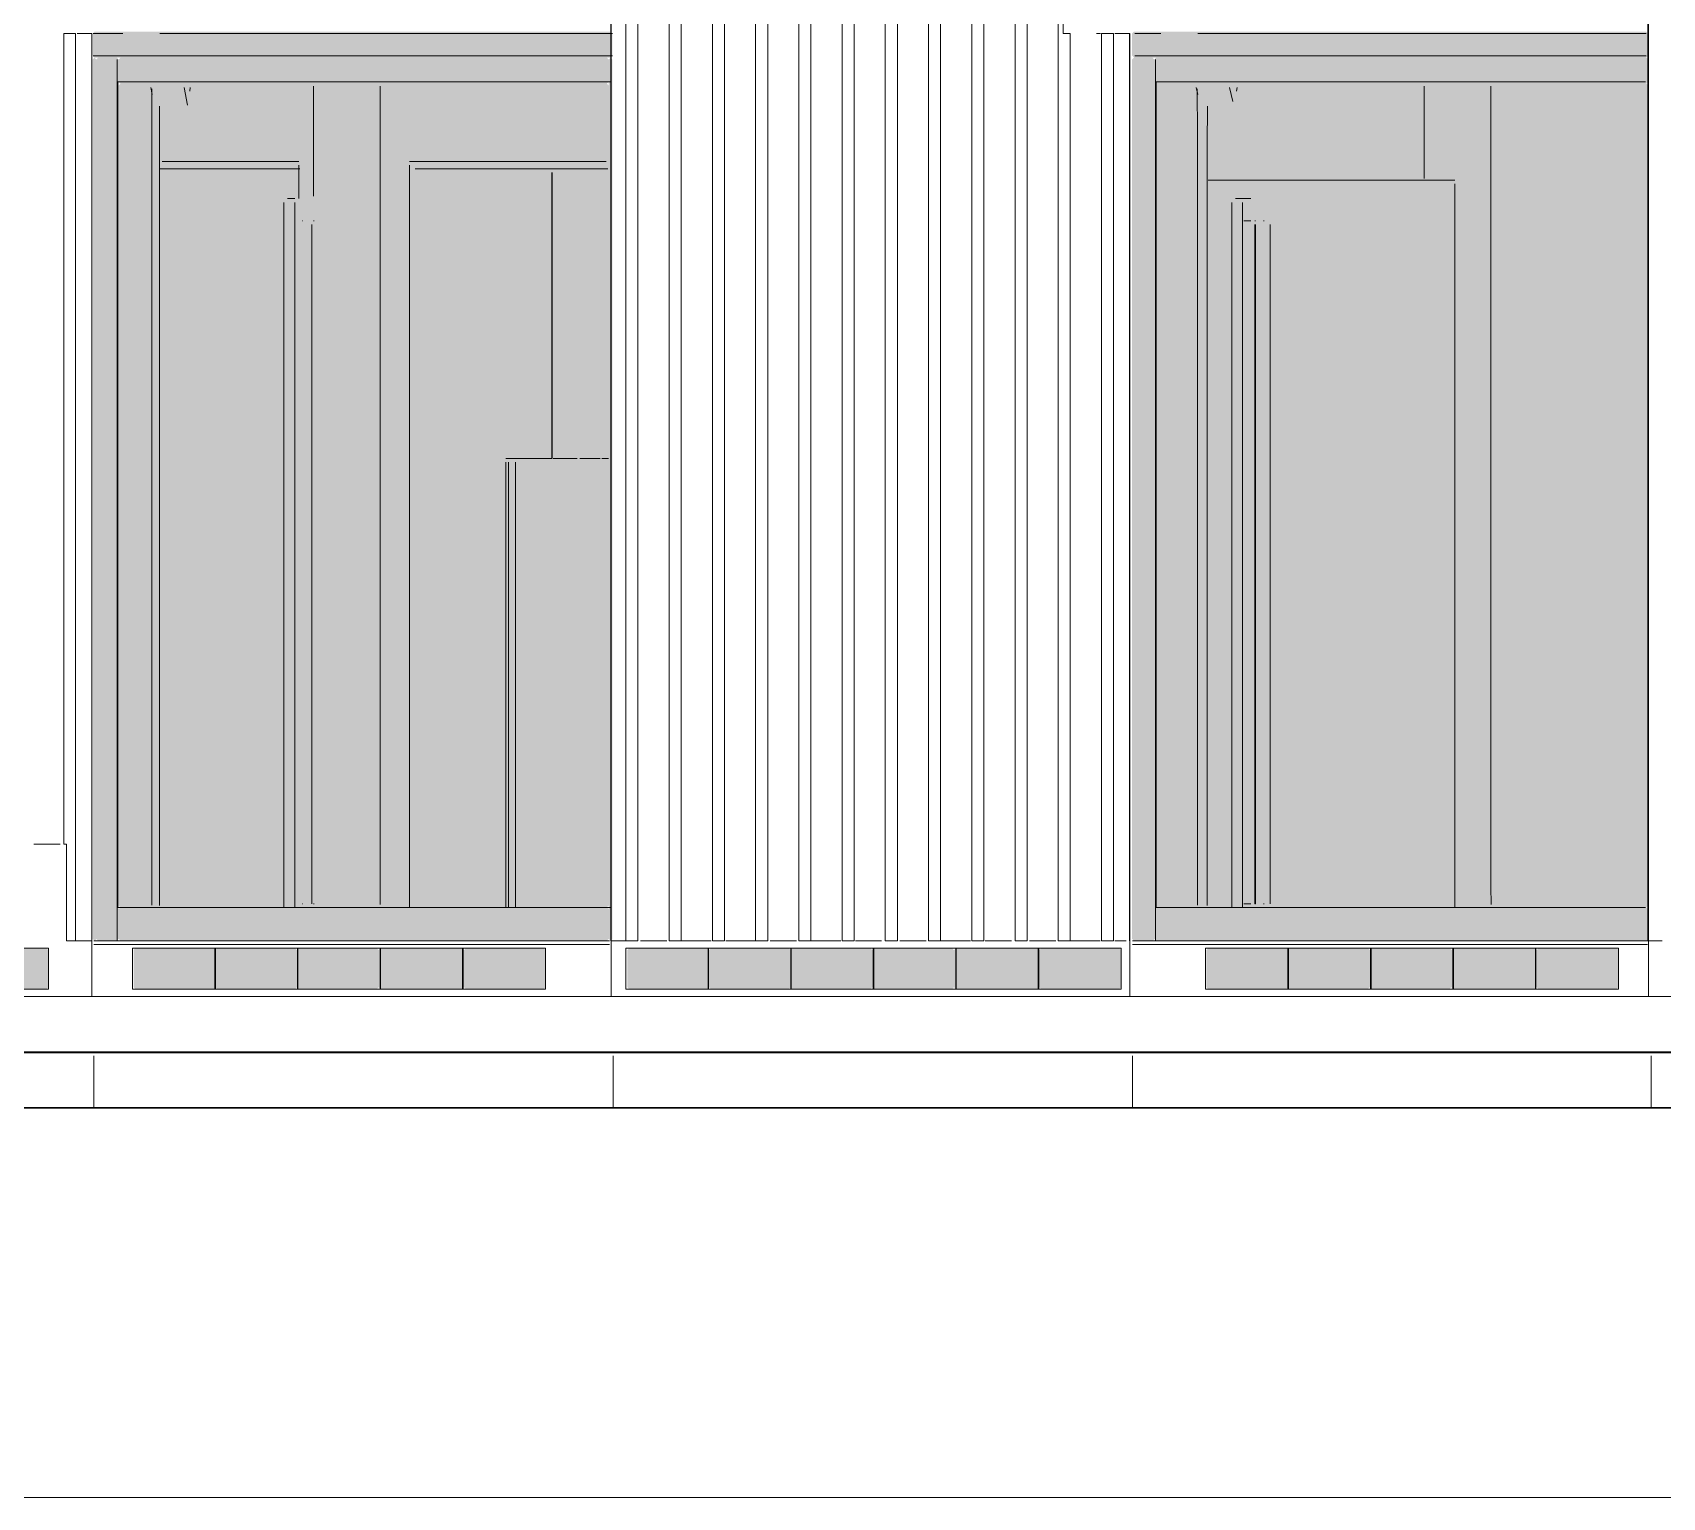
# Model space of a CAD drawing. Header units: millimetres. Extents: x 0 to 84100, y 0 to 59400.
# Drawn here: x 48612 to 53003, y 45447 to 49394 of the extents above; entities that cross this region are included whole.
import ezdxf

# ---------------------------------------------------------------- set-up
doc = ezdxf.new("R2010")
doc.units = ezdxf.units.MM
for name, color, linetype, lineweight in [('01_切断（構造・壁）', 7, 'Continuous', 35), ('09_立面の外形', 7, 'Continuous', 30), ('10_見えがかり', 7, 'Continuous', 13), ('12_見えがかり（ガラス）', 5, 'Continuous', 9), ('50_寸法', 3, 'Continuous', 9)]:
    doc.layers.add(name, color=color, linetype=linetype, lineweight=lineweight)

msp = doc.modelspace()

# ---------------------------------------------------------------- hatches: boundary and pattern name
at = {"layer": '10_見えがかり', "true_color": 0xe9dcc4}
for points in [[(50174.3, 49391.6), (50174.3, 49331.6), (50169.3, 49326.6), (48779.3, 49326.6), (48774.3, 49331.6), (48774.3, 49391.6), (48779.3, 49396.6), (48859.3, 49396.6), (48959.3, 49396.6), (50169.3, 49396.6)], [(52964.3, 49391.6), (52964.3, 49331.6), (52959.3, 49326.6), (51579.3, 49326.6), (51574.3, 49331.6), (51574.3, 49391.6), (51579.3, 49396.6), (51649.3, 49396.6), (51749.3, 49396.6), (52959.3, 49396.6)], [(48779.3, 46946.6), (48774.3, 46951.6), (48774.3, 49321.6), (48779.3, 49326.6), (48784.3, 49321.6), (48784.3, 46951.6)], [(48844.3, 49321.6), (48844.3, 49251.6), (48844.3, 47041.6), (48844.3, 46951.6), (48839.3, 46946.6), (48789.3, 46946.6), (48784.3, 46951.6), (48784.3, 49321.6), (48789.3, 49326.6), (48839.3, 49326.6)], [(50164.3, 49321.6), (50164.3, 49261.6), (50159.3, 49256.6), (48849.3, 49256.6), (48844.3, 49261.6), (48844.3, 49321.6), (48849.3, 49326.6), (50159.3, 49326.6)], [(50174.3, 49321.6), (50174.3, 46951.6), (50169.3, 46946.6), (50164.3, 46951.6), (50164.3, 47041.6), (50164.3, 49251.6), (50164.3, 49321.6), (50169.3, 49326.6)], [(51634.3, 49321.6), (51634.3, 49261.6), (51639.3, 49256.6), (51634.3, 49251.6), (51634.3, 47041.6), (51639.3, 47036.6), (51634.3, 47031.6), (51634.3, 46951.6), (51629.3, 46946.6), (51579.3, 46946.6), (51574.3, 46951.6), (51574.3, 49321.6), (51579.3, 49326.6), (51629.3, 49326.6)], [(52964.3, 49321.6), (52964.3, 49261.6), (52959.3, 49256.6), (51639.3, 49256.6), (51634.3, 49261.6), (51634.3, 49321.6), (51639.3, 49326.6), (52959.3, 49326.6)], [(50164.3, 47031.6), (50164.3, 46951.6), (50159.3, 46946.6), (48849.3, 46946.6), (48844.3, 46951.6), (48844.3, 47031.6), (48849.3, 47036.6), (50159.3, 47036.6)], [(52964.3, 47031.6), (52964.3, 46951.6), (52959.3, 46946.6), (51639.3, 46946.6), (51634.3, 46951.6), (51634.3, 47031.6), (51639.3, 47036.6), (52959.3, 47036.6)], [(48654.3, 46921.6), (48654.3, 46821.6), (48649.3, 46816.6), (48439.3, 46816.6), (48434.3, 46821.6), (48434.3, 46921.6), (48439.3, 46926.6), (48649.3, 46926.6)], [(49104.3, 46921.6), (49104.3, 46821.6), (49099.3, 46816.6), (48889.3, 46816.6), (48884.3, 46821.6), (48884.3, 46921.6), (48889.3, 46926.6), (49099.3, 46926.6)], [(49324.3, 46921.6), (49324.3, 46821.6), (49319.3, 46816.6), (49109.3, 46816.6), (49104.3, 46821.6), (49104.3, 46921.6), (49109.3, 46926.6), (49319.3, 46926.6)], [(49544.3, 46921.6), (49544.3, 46821.6), (49539.3, 46816.6), (49329.3, 46816.6), (49324.3, 46821.6), (49324.3, 46921.6), (49329.3, 46926.6), (49539.3, 46926.6)], [(49774.3, 46921.6), (49774.3, 46821.6), (49769.3, 46816.6), (49549.3, 46816.6), (49544.3, 46821.6), (49544.3, 46921.6), (49549.3, 46926.6), (49769.3, 46926.6)], [(49994.3, 46921.6), (49994.3, 46821.6), (49989.3, 46816.6), (49779.3, 46816.6), (49774.3, 46821.6), (49774.3, 46921.6), (49779.3, 46926.6), (49989.3, 46926.6)], [(50434.3, 46921.6), (50434.3, 46821.6), (50429.3, 46816.6), (50219.3, 46816.6), (50214.3, 46821.6), (50214.3, 46921.6), (50219.3, 46926.6), (50429.3, 46926.6)], [(50654.3, 46921.6), (50654.3, 46821.6), (50649.3, 46816.6), (50439.3, 46816.6), (50434.3, 46821.6), (50434.3, 46921.6), (50439.3, 46926.6), (50649.3, 46926.6)], [(50874.3, 46921.6), (50874.3, 46821.6), (50869.3, 46816.6), (50659.3, 46816.6), (50654.3, 46821.6), (50654.3, 46921.6), (50659.3, 46926.6), (50869.3, 46926.6)], [(51094.3, 46921.6), (51094.3, 46821.6), (51089.3, 46816.6), (50879.3, 46816.6), (50874.3, 46821.6), (50874.3, 46921.6), (50879.3, 46926.6), (51089.3, 46926.6)], [(51324.3, 46921.6), (51324.3, 46821.6), (51319.3, 46816.6), (51099.3, 46816.6), (51094.3, 46821.6), (51094.3, 46921.6), (51099.3, 46926.6), (51319.3, 46926.6)], [(51544.3, 46921.6), (51544.3, 46821.6), (51539.3, 46816.6), (51329.3, 46816.6), (51324.3, 46821.6), (51324.3, 46921.6), (51329.3, 46926.6), (51539.3, 46926.6)], [(51994.3, 46921.6), (51994.3, 46821.6), (51989.3, 46816.6), (51779.3, 46816.6), (51774.3, 46821.6), (51774.3, 46921.6), (51779.3, 46926.6), (51989.3, 46926.6)], [(52214.3, 46921.6), (52214.3, 46821.6), (52209.3, 46816.6), (51999.3, 46816.6), (51994.3, 46821.6), (51994.3, 46921.6), (51999.3, 46926.6), (52209.3, 46926.6)], [(52434.3, 46921.6), (52434.3, 46821.6), (52429.3, 46816.6), (52219.3, 46816.6), (52214.3, 46821.6), (52214.3, 46921.6), (52219.3, 46926.6), (52429.3, 46926.6)], [(52664.3, 46921.6), (52664.3, 46821.6), (52659.3, 46816.6), (52439.3, 46816.6), (52434.3, 46821.6), (52434.3, 46921.6), (52439.3, 46926.6), (52659.3, 46926.6)], [(52884.3, 46921.6), (52884.3, 46821.6), (52879.3, 46816.6), (52669.3, 46816.6), (52664.3, 46821.6), (52664.3, 46921.6), (52669.3, 46926.6), (52879.3, 46926.6)]]:
    msp.add_hatch(color=8, dxfattribs=at).paths.add_polyline_path(points)
at = {"layer": '12_見えがかり（ガラス）', "true_color": 0xdce9f2}
for points in [[(50159.3, 49256.6), (50164.3, 49251.6), (50164.3, 47041.6), (50159.3, 47036.6), (48849.3, 47036.6), (48844.3, 47041.6), (48844.3, 49251.6), (48849.3, 49256.6)], [(52959.3, 49256.6), (52964.3, 49251.6), (52964.3, 47041.6), (52959.3, 47036.6), (51639.3, 47036.6), (51634.3, 47041.6), (51634.3, 49251.6), (51639.3, 49256.6)]]:
    msp.add_hatch(color=8, dxfattribs=at).paths.add_polyline_path(points)

# ---------------------------------------------------------------- linework, layer by layer
at = {"layer": '01_切断（構造・壁）'}
msp.add_lwpolyline([(3834.3, 46646.6), (76265.7, 46646.6)], dxfattribs=at)
at = {"layer": '09_立面の外形'}
msp.add_lwpolyline([(67527.7, 46496.6), (10808.1, 46496.6)], dxfattribs=at)
at = {"layer": '10_見えがかり'}
for points in [[(50169.9, 49570.8), (50169.9, 46946.6)], [(50170.7, 46796.6), (50170.7, 49570.8)], [(50170.7, 49570.8), (50170.7, 46946.6)], [(50243.1, 49591.1), (50243.1, 46946.6), (50210.5, 46946.6), (50210.5, 49588.7)], [(50359.5, 49591.6), (50359.5, 46946.6), (50327, 46946.6), (50327, 49591.4)], [(50476, 49590), (50476, 46946.6), (50443.4, 46946.6), (50443.4, 49590.3)], [(50592.5, 49591.2), (50592.5, 46946.6), (50559.9, 46946.6), (50559.9, 49588.2)], [(50708.9, 49588.1), (50708.9, 46946.6), (50676.4, 46946.6), (50676.4, 49591.3)], [(50825.4, 49590.3), (50825.4, 46946.6), (50792.8, 46946.6), (50792.8, 49590.1)], [(50941.9, 49591.3), (50941.9, 46946.6), (50909.3, 46946.6), (50909.3, 49591.6)], [(51058.3, 49588.5), (51058.3, 46946.6), (51025.8, 46946.6), (51025.8, 49591.1)], [(51174.8, 49590.5), (51174.8, 46946.6), (51142.2, 46946.6), (51142.2, 49589.8)], [(51291.3, 49591.4), (51291.3, 46946.6), (51258.7, 46946.6), (51258.7, 49591.5)], [(52963.7, 49570.8), (52963.7, 46946.6)], [(52964.8, 46796.6), (52964.8, 49570.8)], [(52964.8, 49570.8), (52964.8, 46946.6)], [(51388.8, 49418.2), (51388.8, 49391.6), (51407.7, 49391.6), (51407.7, 46946.6), (51405.1, 46946.6), (51377.8, 46946.6), (51375.2, 46946.6), (51375.2, 49421)], [(48703.8, 47206.6), (48696.3, 47206.6), (48696.3, 49391.6), (48728.2, 49391.6), (48728.2, 46946.6), (48703.8, 46946.6), (48703.8, 47206.6)], [(48771.5, 49391.6), (48732, 49391.6)], [(48772.2, 49391.6), (48732.6, 49391.6)], [(48772.2, 49391.6), (48732.6, 49391.6)], [(48771.5, 46946.6), (48771.5, 49391.6)], [(48772.2, 46796.6), (48772.2, 49391.6)], [(48772.2, 46946.6), (48772.2, 49391.6)], [(48855.2, 49391.6), (48775.2, 49391.6)], [(50174, 49391.6), (48955.1, 49391.6)], [(51488.1, 49391.6), (51478.1, 49391.6)], [(51488.9, 49391.6), (51479, 49391.6)], [(51488.9, 49391.6), (51479, 49391.6)], [(51491.6, 49391.6), (51524.2, 49391.6), (51524.2, 46946.6), (51491.6, 46946.6), (51491.6, 49391.6)], [(51567.5, 49391.6), (51527.8, 49391.6)], [(51568.3, 49391.6), (51528.6, 49391.6)], [(51568.3, 49391.6), (51528.6, 49391.6)], [(51567.5, 49391.6), (51567.5, 46946.6)], [(51568.3, 46796.6), (51568.3, 49391.6)], [(51568.3, 46946.6), (51568.3, 49391.6)], [(51651.2, 49391.6), (51581.4, 49391.6)], [(52958.8, 49391.6), (51751.1, 49391.6)], [(50174, 49331.6), (48775.2, 49331.6)], [(48839.8, 46946.6), (48839.8, 49321.6)], [(48839.9, 49321.6), (48839.9, 49261.6)], [(52958.8, 49331.6), (51581.4, 49331.6)], [(51637.2, 49321.6), (51637.2, 49261.6)], [(51637.2, 46946.6), (51637.2, 49321.6)], [(50159, 49261.6), (48849.8, 49261.6)], [(52955.1, 49261.6), (51637.2, 49261.6)], [(48930.8, 49246.1), (48934.3, 49227)], [(48933.1, 49242.7), (48933.8, 49119.9)], [(49020.7, 49246.1), (49029.4, 49198.5)], [(49035.5, 49236.5), (49037, 49246)], [(49368.6, 49250), (49368.6, 49096.6)], [(49548.4, 49250), (49548.4, 49096.6)], [(51746.5, 49246.1), (51750.9, 49227)], [(51749.4, 49242.7), (51750.3, 49119.9)], [(51836.3, 49246.1), (51845.2, 49208)], [(51855.3, 49236.5), (51857.2, 49246)], [(52360.6, 49250), (52360.6, 49096.6)], [(52540.2, 49250), (52540.2, 49096.6)], [(48954.3, 49091), (48954.6, 49195.4)], [(51776.6, 49091), (51777.1, 49195.4)], [(48933.8, 49119.9), (48933.8, 48977)], [(48954.3, 48948.1), (48954.3, 49091)], [(49368.6, 49096.6), (49368.6, 48952.8)], [(49548.4, 49096.6), (49548.4, 48914.4)], [(51750.3, 49119.9), (51750.3, 48977)], [(51776.6, 48948.1), (51776.6, 49091)], [(52360.6, 49096.6), (52360.6, 49000.7)], [(52540.2, 49096.6), (52540.2, 48914.4)], [(48960.9, 49046.6), (49329.8, 49046.6)], [(49627.7, 49046.6), (50157.7, 49046.6)], [(49332.4, 49026.6), (48955, 49026.6)], [(49331.3, 49026.6), (48963.8, 49026.6)], [(49329.8, 48946.6), (49329.8, 49036.6)], [(49332.4, 49026.6), (49331.3, 49026.6)], [(49627.7, 47036.6), (49627.7, 49036.6)], [(49642.7, 49026.6), (50012.6, 49026.6)], [(49644.2, 49026.6), (50014.1, 49026.6)], [(50012.2, 49026.6), (50010.7, 49026.6)], [(50010.7, 49026.6), (50160.7, 49026.6)], [(50010.7, 49016.6), (50010.7, 48246.6)], [(50012.2, 49026.6), (50162.1, 49026.6)], [(50012.2, 49016.6), (50012.2, 48246.6)], [(51778.8, 48996.6), (52443.7, 48996.6)], [(48933.8, 48977), (48933.8, 48834)], [(51750.3, 48977), (51750.3, 48834)], [(52443.7, 47036.6), (52443.7, 48986.6)], [(48954.3, 48805.1), (48954.3, 48948.1)], [(49289.5, 48936.6), (49289.5, 47036.6)], [(49318.7, 48946.6), (49299.2, 48946.6)], [(49318.7, 48936.6), (49318.7, 47036.6)], [(49548.4, 48914.4), (49548.4, 48732.3)], [(51776.6, 48805.1), (51776.6, 48948.1)], [(51843.1, 48936.6), (51843.1, 47036.6)], [(51871.5, 48946.6), (51852.6, 48946.6)], [(51875.5, 48946.6), (51871.5, 48946.6)], [(51871.5, 48936.6), (51871.5, 47036.6)], [(51894.4, 48946.6), (51875.5, 48946.6)], [(52540.2, 48914.4), (52540.2, 48732.3)], [(49339.6, 48886.6), (49338.1, 48886.6)], [(49364.5, 48876.6), (49364.5, 47046.6)], [(49370.7, 48886.6), (49369.1, 48886.6)], [(51894.4, 48886.6), (51875.5, 48886.6)], [(51890.4, 48886.6), (51888.5, 48886.6)], [(51906.4, 48886.6), (51904.4, 48886.6)], [(51904.4, 48876.6), (51904.4, 47046.6)], [(51906.4, 48876.6), (51906.4, 47046.6)], [(51930.2, 48886.6), (51928.2, 48886.6)], [(51946.1, 48876.6), (51946.1, 47046.6)], [(48933.8, 48834), (48933.8, 48691)], [(51750.3, 48834), (51750.3, 48691)], [(48954.3, 48662.2), (48954.3, 48805.1)], [(51776.6, 48662.2), (51776.6, 48805.1)], [(48933.8, 48691), (48933.8, 48548.1)], [(49548.4, 48732.3), (49548.4, 48550.1)], [(51750.3, 48691), (51750.3, 48548.1)], [(52540.2, 48732.3), (52540.2, 48550.1)], [(48954.3, 48519.2), (48954.3, 48662.2)], [(51776.6, 48519.2), (51776.6, 48662.2)], [(48933.8, 48548.1), (48933.8, 48405.1)], [(48954.3, 48376.2), (48954.3, 48519.2)], [(49548.4, 48550.1), (49548.4, 48368)], [(51750.3, 48548.1), (51750.3, 48405.1)], [(51776.6, 48376.2), (51776.6, 48519.2)], [(52540.2, 48550.1), (52540.2, 48368)], [(48933.8, 48405.1), (48933.8, 48262.2)], [(51750.3, 48405.1), (51750.3, 48262.2)], [(48954.3, 48233.3), (48954.3, 48376.2)], [(49548.4, 48368), (49548.4, 48185.9)], [(51776.6, 48233.3), (51776.6, 48376.2)], [(52540.2, 48368), (52540.2, 48185.9)], [(48933.8, 48262.2), (48933.8, 48119.2)], [(51750.3, 48262.2), (51750.3, 48119.2)], [(48954.3, 48090.3), (48954.3, 48233.3)], [(49894.4, 48246.6), (49886.7, 48246.6)], [(49886.7, 48246.6), (49894.4, 48246.6)], [(49886.7, 48236.6), (49886.7, 47036.6)], [(49913.5, 48246.6), (49894.4, 48246.6)], [(49894.4, 48236.6), (49894.4, 47036.6)], [(49928.8, 48246.6), (49913.5, 48246.6)], [(49913.5, 48236.6), (49913.5, 47036.6)], [(49942.9, 48246.6), (49928.8, 48246.6)], [(49955.8, 48246.6), (49942.9, 48246.6)], [(49967.5, 48246.6), (49955.8, 48246.6)], [(49978, 48246.6), (49967.5, 48246.6)], [(49987.2, 48246.6), (49978, 48246.6)], [(49995, 48246.6), (49987.2, 48246.6)], [(50001.6, 48246.6), (49995, 48246.6)], [(50006.8, 48246.6), (50001.6, 48246.6)], [(50010.6, 48246.6), (50006.8, 48246.6)], [(50021.3, 48246.6), (50014.8, 48246.6)], [(50033, 48246.6), (50021.3, 48246.6)], [(50043.4, 48246.6), (50033, 48246.6)], [(50052.6, 48246.6), (50043.4, 48246.6)], [(50060.5, 48246.6), (50052.6, 48246.6)], [(50067, 48246.6), (50060.5, 48246.6)], [(50072.2, 48246.6), (50067, 48246.6)], [(50076.1, 48246.6), (50072.2, 48246.6)], [(50078.6, 48246.6), (50076.1, 48246.6)], [(50079.7, 48246.6), (50078.6, 48246.6)], [(50098.5, 48246.6), (50086.7, 48246.6)], [(50108.9, 48246.6), (50098.5, 48246.6)], [(50118.1, 48246.6), (50108.9, 48246.6)], [(50125.9, 48246.6), (50118.1, 48246.6)], [(50132.5, 48246.6), (50125.9, 48246.6)], [(50137.7, 48246.6), (50132.5, 48246.6)], [(50141.5, 48246.6), (50137.7, 48246.6)], [(50152.2, 48246.6), (50145.7, 48246.6)], [(50163.9, 48246.6), (50152.2, 48246.6)], [(51776.6, 48090.3), (51776.6, 48233.3)], [(49548.4, 48185.9), (49548.4, 48003.7)], [(52540.2, 48185.9), (52540.2, 48003.7)], [(48933.8, 48119.2), (48933.8, 47976.2)], [(51750.3, 48119.2), (51750.3, 47976.2)], [(48954.3, 47947.3), (48954.3, 48090.3)], [(51776.6, 47947.3), (51776.6, 48090.3)], [(49548.4, 48003.7), (49548.4, 47821.6)], [(52540.2, 48003.7), (52540.2, 47821.6)], [(48933.8, 47976.2), (48933.8, 47833.3)], [(48954.3, 47804.4), (48954.3, 47947.3)], [(51750.3, 47976.2), (51750.3, 47833.3)], [(51776.6, 47804.4), (51776.6, 47947.3)], [(48933.8, 47833.3), (48933.8, 47690.3)], [(49548.4, 47821.6), (49548.4, 47639.4)], [(51750.3, 47833.3), (51750.3, 47690.3)], [(52540.2, 47821.6), (52540.2, 47639.4)], [(48954.3, 47661.4), (48954.3, 47804.4)], [(51776.6, 47661.4), (51776.6, 47804.4)], [(48933.8, 47690.3), (48933.8, 47547.3)], [(51750.3, 47690.3), (51750.3, 47547.3)], [(48954.3, 47518.4), (48954.3, 47661.4)], [(49548.4, 47639.4), (49548.4, 47457.3)], [(51776.6, 47518.4), (51776.6, 47661.4)], [(52540.2, 47639.4), (52540.2, 47457.3)], [(48933.8, 47547.3), (48933.8, 47404.4)], [(48954.3, 47375.5), (48954.3, 47518.4)], [(51750.3, 47547.3), (51750.3, 47404.4)], [(51776.6, 47375.5), (51776.6, 47518.4)], [(49548.4, 47457.3), (49548.4, 47275.1)], [(52540.2, 47457.3), (52540.2, 47275.1)], [(48933.8, 47404.4), (48933.8, 47261.4)], [(48954.3, 47232.5), (48954.3, 47375.5)], [(51750.3, 47404.4), (51750.3, 47261.4)], [(51776.6, 47232.5), (51776.6, 47375.5)], [(48933.8, 47261.4), (48933.8, 47118.4)], [(49548.4, 47275.1), (49548.4, 47093)], [(51750.3, 47261.4), (51750.3, 47118.4)], [(52540.2, 47275.1), (52540.2, 47093)], [(48615.9, 47206.6), (48685.8, 47206.6)], [(48616.6, 47206.6), (48686.5, 47206.6)], [(48954.3, 47089.5), (48954.3, 47232.5)], [(51776.6, 47089.5), (51776.6, 47232.5)], [(48933.8, 47118.4), (48933.8, 47042.2)], [(51750.3, 47118.4), (51750.3, 47042.2)], [(48954.3, 47089.5), (48954.3, 47041.9)], [(49548.4, 47093), (49549, 47044.2)], [(51776.6, 47089.5), (51776.6, 47041.9)], [(52540.2, 47093), (52541, 47044.2)], [(48839.9, 47036.6), (48839.9, 46946.6)], [(50159, 47036.6), (48849.8, 47036.6)], [(49339.6, 47046.6), (49338.1, 47046.6)], [(49370.7, 47046.6), (49369.1, 47046.6)], [(52955.1, 47036.6), (51637.2, 47036.6)], [(51637.2, 47036.6), (51637.2, 46946.6)], [(51894.4, 47046.6), (51875.5, 47046.6)], [(51890.4, 47046.6), (51888.5, 47046.6)], [(51906.4, 47046.6), (51904.4, 47046.6)], [(51930.2, 47046.6), (51928.2, 47046.6)], [(48771.5, 46946.6), (48724.6, 46946.6)], [(48725.2, 46946.6), (48772.2, 46946.6)], [(48777.3, 46946.6), (50166.1, 46946.6)], [(48777.3, 46936.6), (50166.1, 46936.6)], [(50166.1, 46936.6), (48777.3, 46936.6)], [(50209.8, 46946.6), (50169.9, 46946.6)], [(50210.7, 46946.6), (50170.7, 46946.6)], [(50319.6, 46946.6), (50249.7, 46946.6)], [(50320.5, 46946.6), (50250.6, 46946.6)], [(50439.4, 46946.6), (50359.5, 46946.6)], [(50440.3, 46946.6), (50360.4, 46946.6)], [(50559.2, 46946.6), (50479.3, 46946.6)], [(50560.1, 46946.6), (50480.2, 46946.6)], [(50669, 46946.6), (50599.1, 46946.6)], [(50669.9, 46946.6), (50600, 46946.6)], [(50788.8, 46946.6), (50708.9, 46946.6)], [(50789.7, 46946.6), (50709.8, 46946.6)], [(50898.6, 46946.6), (50828.7, 46946.6)], [(50899.5, 46946.6), (50829.6, 46946.6)], [(51018.4, 46946.6), (50948.5, 46946.6)], [(51019.3, 46946.6), (50949.4, 46946.6)], [(51138.2, 46946.6), (51058.3, 46946.6)], [(51139.1, 46946.6), (51059.2, 46946.6)], [(51248, 46946.6), (51178.1, 46946.6)], [(51248.9, 46946.6), (51179, 46946.6)], [(51367.8, 46946.6), (51297.9, 46946.6)], [(51368.7, 46946.6), (51298.8, 46946.6)], [(51487.6, 46946.6), (51407.7, 46946.6)], [(51488.5, 46946.6), (51408.6, 46946.6)], [(51557.5, 46946.6), (51527.5, 46946.6)], [(51558.4, 46946.6), (51528.4, 46946.6)], [(51574.9, 46946.6), (52962.4, 46946.6)], [(51574.9, 46936.6), (52962.4, 46936.6)], [(51574.9, 46936.6), (52962.4, 46936.6)], [(52964.8, 46946.6), (52963.7, 46946.6)], [(52963.7, 46946.6), (53000.6, 46946.6)], [(52964.8, 46946.6), (53001.7, 46946.6)], [(48431.7, 46926.6), (48655, 46926.6), (48655, 46816.6), (48431.7, 46816.6), (48431.7, 46926.6)], [(48881.1, 46926.6), (49104.7, 46926.6), (49104.7, 46816.6), (48881.1, 46816.6), (48881.1, 46926.6)], [(49103.5, 46926.6), (49327.1, 46926.6), (49327.1, 46816.6), (49103.5, 46816.6), (49103.5, 46926.6)], [(49325.9, 46926.6), (49549.5, 46926.6), (49549.5, 46816.6), (49325.9, 46816.6), (49325.9, 46926.6)], [(49548.3, 46926.6), (49771.9, 46926.6), (49771.9, 46816.6), (49548.3, 46816.6), (49548.3, 46926.6)], [(49770.7, 46926.6), (49994.3, 46926.6), (49994.3, 46816.6), (49770.7, 46816.6), (49770.7, 46926.6)], [(50210, 46926.6), (50433.4, 46926.6), (50433.4, 46816.6), (50210, 46816.6), (50210, 46926.6)], [(50432.3, 46926.6), (50655.7, 46926.6), (50655.7, 46816.6), (50432.3, 46816.6), (50432.3, 46926.6)], [(50654.5, 46926.6), (50878, 46926.6), (50878, 46816.6), (50654.5, 46816.6), (50654.5, 46926.6)], [(50876.8, 46926.6), (51100.3, 46926.6), (51100.3, 46816.6), (50876.8, 46816.6), (50876.8, 46926.6)], [(51099.1, 46926.6), (51322.6, 46926.6), (51322.6, 46816.6), (51099.1, 46816.6), (51099.1, 46926.6)], [(51321.4, 46926.6), (51544.9, 46926.6), (51544.9, 46816.6), (51321.4, 46816.6), (51321.4, 46926.6)], [(51771.8, 46926.6), (51995.5, 46926.6), (51995.5, 46816.6), (51771.8, 46816.6), (51771.8, 46926.6)], [(51994, 46926.6), (52217.7, 46926.6), (52217.7, 46816.6), (51994, 46816.6), (51994, 46926.6)], [(52216.2, 46926.6), (52439.9, 46926.6), (52439.9, 46816.6), (52216.2, 46816.6), (52216.2, 46926.6)], [(52438.4, 46926.6), (52662, 46926.6), (52662, 46816.6), (52438.4, 46816.6), (52438.4, 46926.6)], [(52660.6, 46926.6), (52884.2, 46926.6), (52884.2, 46816.6), (52660.6, 46816.6), (52660.6, 46926.6)], [(48370.9, 46796.6), (49265.1, 46796.6)], [(49265.1, 46796.6), (50159.1, 46796.6)], [(50159.1, 46796.6), (51052.8, 46796.6)], [(51052.8, 46796.6), (51946.3, 46796.6)], [(51946.3, 46796.6), (52839.5, 46796.6)], [(52839.5, 46796.6), (53732.3, 46796.6)], [(48370.9, 46646.6), (49265.1, 46646.6)], [(48777.3, 46496.6), (48777.3, 46636.6)], [(49265.1, 46646.6), (50159.1, 46646.6)], [(50159.1, 46646.6), (51052.8, 46646.6)], [(50176.1, 46496.6), (50176.1, 46636.6)], [(51052.8, 46646.6), (51946.3, 46646.6)], [(51574.9, 46496.6), (51574.9, 46636.6)], [(51946.3, 46646.6), (52839.5, 46646.6)], [(52839.5, 46646.6), (53732.3, 46646.6)], [(52972.4, 46496.6), (52972.4, 46636.6)], [(47379, 46496.6), (48769.2, 46496.6)], [(50176.1, 46496.6), (48777.3, 46496.6)], [(50176.1, 46496.6), (50178.2, 46496.6)], [(50178.2, 46496.6), (51567.3, 46496.6)], [(51574.9, 46496.6), (52972.4, 46496.6)], [(52975, 46496.6), (52972.4, 46496.6)], [(52975, 46496.6), (54372.7, 46496.6)]]:
    msp.add_lwpolyline(points, dxfattribs=at)
at = {"layer": '12_見えがかり（ガラス）'}
for points in [[(50169.8, 49261.6), (48840.8, 49261.6)], [(48840.8, 49261.6), (48840.8, 47036.6)], [(48841.5, 49261.6), (50170.5, 49261.6)], [(48841.5, 49261.6), (48841.5, 47036.6)], [(50169.8, 47036.6), (50169.8, 49261.6)], [(50170.5, 47036.6), (50170.5, 49261.6)], [(52956.1, 49261.6), (51638.3, 49261.6)], [(51638.3, 49261.6), (51638.3, 47036.6)], [(51639.2, 49261.6), (52957, 49261.6)], [(51639.2, 49261.6), (51639.2, 47036.6)], [(50169.8, 47036.6), (48840.8, 47036.6)], [(50170.5, 47036.6), (48841.5, 47036.6)], [(52956.1, 47036.6), (51638.3, 47036.6)], [(52957, 47036.6), (51639.2, 47036.6)]]:
    msp.add_lwpolyline(points, dxfattribs=at)
at = {"layer": '50_寸法'}
msp.add_lwpolyline([(6334.3, 45446.6), (73765.7, 45446.6)], dxfattribs=at)

doc.saveas('drawing.dxf')
